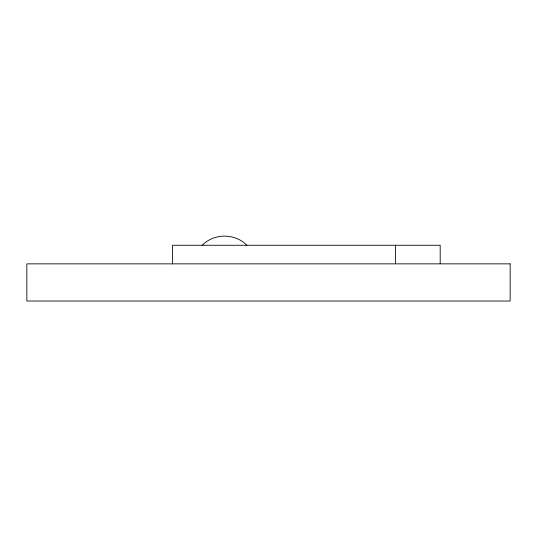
<?xml version="1.0" encoding="UTF-8"?>
<svg xmlns="http://www.w3.org/2000/svg" width="537" height="537" viewBox="0 0 537 537"><rect width="100%" height="100%" fill="white"/><g stroke="black" fill="none" stroke-linecap="round" stroke-linejoin="round"><path stroke-width="0.81" d="M202.254 245.261C214.075 233.098 235.045 233.098 246.866 245.261M440.186 263.573L440.186 245.261L172.511 245.261L172.511 263.855M395.574 245.261L395.574 263.573M510.15 263.855L26.85 263.855L26.85 301.029L510.15 301.029L510.15 263.855"/></g></svg>
